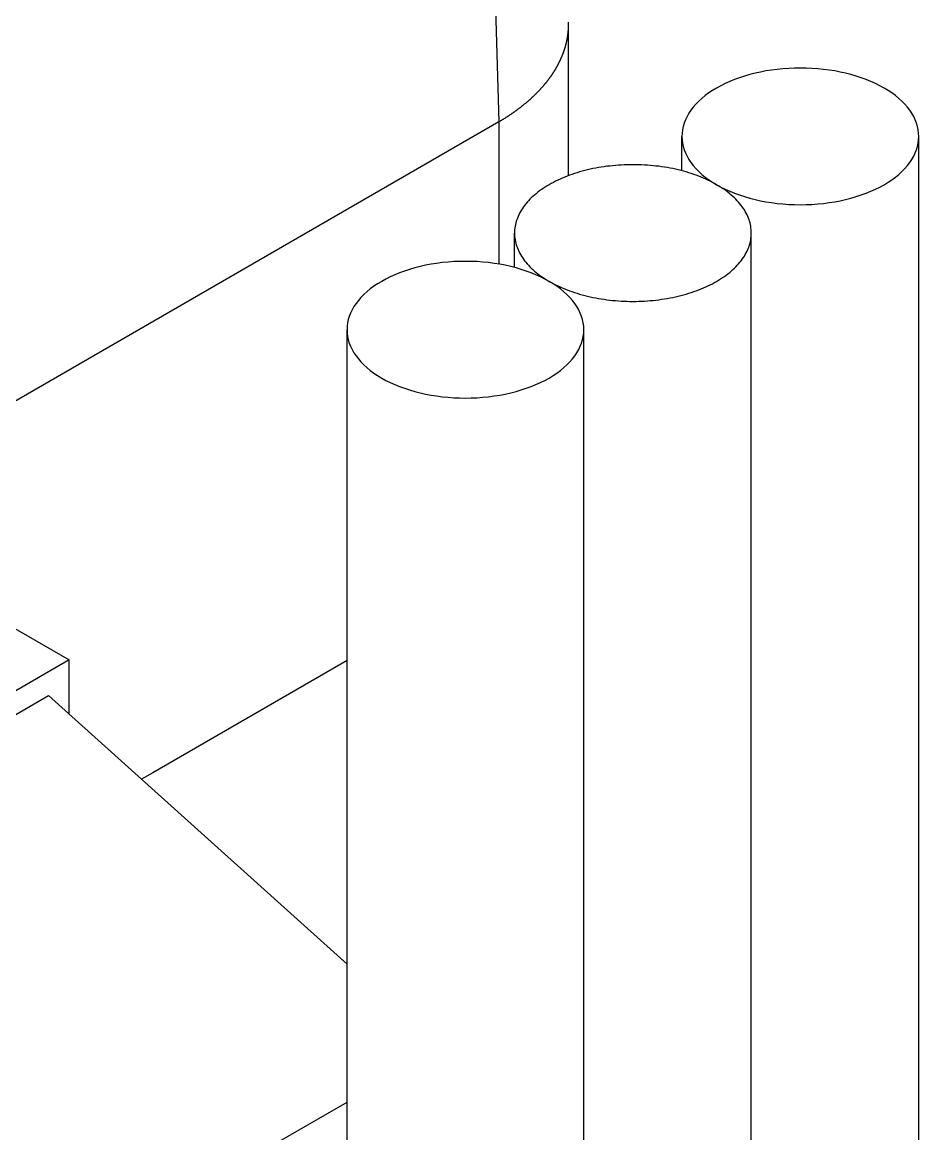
# Model space of a CAD drawing. Extents: x 3.27 to 9.48, y 3.29 to 7.63.
# Drawn here: x 9.18 to 9.4035, y 5.6834 to 5.9606 of the extents above; entities that cross this region are included whole.
import ezdxf

# ---------------------------------------------------------------- set-up
doc = ezdxf.new("R2010")
doc.units = 0
doc.layers.add('VISIBLE_EDGES_ANSI_', color=7, linetype='CONTINUOUS')
doc.layers.add('VISIBLE_TANGENT_EDGES_ANSI', color=7, linetype='CONTINUOUS')

msp = doc.modelspace()

# ---------------------------------------------------------------- linework, layer by layer
at = {"layer": 'VISIBLE_EDGES_ANSI_'}
for p, q in [((9.31611, 5.96005), (9.31611, 5.92234)), ((9.29882, 5.93578), (8.80885, 5.6529)), ((9.29882, 5.93578), (9.29882, 5.93578)), ((9.34445, 5.92357), (9.34445, 5.93216)), ((9.40351, 5.66575), (9.40351, 5.93216)), ((9.30269, 5.89946), (9.30269, 5.90805)), ((9.36175, 5.64164), (9.36175, 5.90805)), ((9.26094, 5.61754), (9.26094, 5.88394)), ((9.31999, 5.61754), (9.31999, 5.88394)), ((9.14988, 5.82568), (9.19164, 5.80157)), ((9.19164, 5.80157), (8.99955, 5.69067)), ((9.19164, 5.78807), (9.19164, 5.80157)), ((9.26094, 5.8014), (9.21251, 5.77344)), ((9.00467, 5.68771), (9.18651, 5.79269)), ((9.18651, 5.79269), (9.26094, 5.72566)), ((9.21251, 5.77344), (9.20969, 5.77181)), ((9.1297, 5.61552), (9.26094, 5.69129))]:
    msp.add_line(p, q, dxfattribs=at)
for points in [[(9.3161, 5.96063, 0), (9.31611, 5.96055, 0), (9.31611, 5.96046, 0), (9.31611, 5.96037, 0), (9.31611, 5.96029, 0), (9.31611, 5.9602, 0), (9.31611, 5.96012, 0), (9.31611, 5.96003, 0), (9.31611, 5.95994, 0), (9.31611, 5.95986, 0), (9.31611, 5.95977, 0), (9.31611, 5.95969, 0), (9.31611, 5.9596, 0), (9.3161, 5.95952, 0), (9.3161, 5.95943, 0), (9.3161, 5.95934, 0), (9.3161, 5.95926, 0), (9.31609, 5.95917, 0), (9.31609, 5.95909, 0), (9.31608, 5.959, 0), (9.31608, 5.95892, 0), (9.31607, 5.95883, 0), (9.31607, 5.95874, 0), (9.31606, 5.95866, 0), (9.31606, 5.95857, 0), (9.31605, 5.95849, 0), (9.31604, 5.9584, 0), (9.31604, 5.95832, 0), (9.31603, 5.95823, 0), (9.31602, 5.95814, 0), (9.31601, 5.95806, 0), (9.316, 5.95797, 0), (9.31599, 5.95789, 0), (9.31598, 5.9578, 0), (9.31597, 5.95772, 0), (9.31596, 5.95763, 0), (9.31595, 5.95755, 0), (9.31594, 5.95746, 0), (9.31593, 5.95737, 0), (9.31592, 5.95729, 0), (9.31591, 5.9572, 0), (9.31589, 5.95712, 0), (9.31588, 5.95703, 0), (9.31587, 5.95695, 0), (9.31585, 5.95686, 0), (9.31584, 5.95678, 0), (9.31582, 5.95669, 0), (9.31581, 5.95661, 0), (9.31579, 5.95652, 0), (9.31578, 5.95644, 0), (9.31576, 5.95635, 0), (9.31575, 5.95627, 0), (9.31573, 5.95618, 0), (9.31571, 5.9561, 0), (9.3157, 5.95601, 0), (9.31568, 5.95593, 0), (9.31566, 5.95584, 0), (9.31564, 5.95576, 0), (9.31562, 5.95567, 0), (9.3156, 5.95559, 0), (9.31558, 5.9555, 0), (9.31556, 5.95542, 0), (9.31554, 5.95533, 0), (9.31552, 5.95525, 0), (9.3155, 5.95516, 0), (9.31548, 5.95508, 0), (9.31546, 5.95499, 0), (9.31544, 5.95491, 0), (9.31541, 5.95482, 0), (9.31539, 5.95474, 0), (9.31537, 5.95465, 0), (9.31534, 5.95457, 0), (9.31532, 5.95448, 0), (9.3153, 5.9544, 0), (9.31527, 5.95431, 0), (9.31525, 5.95423, 0), (9.31522, 5.95415, 0), (9.3152, 5.95406, 0), (9.31517, 5.95398, 0), (9.31514, 5.95389, 0), (9.31512, 5.95381, 0), (9.31509, 5.95372, 0), (9.31506, 5.95364, 0), (9.31503, 5.95356, 0), (9.315, 5.95347, 0), (9.31498, 5.95339, 0), (9.31495, 5.9533, 0), (9.31492, 5.95322, 0), (9.31489, 5.95313, 0), (9.31486, 5.95305, 0), (9.31483, 5.95297, 0), (9.3148, 5.95288, 0), (9.31476, 5.9528, 0), (9.31473, 5.95272, 0), (9.3147, 5.95263, 0), (9.31467, 5.95255, 0), (9.31464, 5.95246, 0), (9.3146, 5.95238, 0), (9.31457, 5.9523, 0), (9.31454, 5.95221, 0), (9.3145, 5.95213, 0), (9.31447, 5.95205, 0), (9.31443, 5.95196, 0), (9.3144, 5.95188, 0), (9.31436, 5.9518, 0), (9.31432, 5.95171, 0), (9.31429, 5.95163, 0), (9.31425, 5.95155, 0), (9.31421, 5.95146, 0), (9.31418, 5.95138, 0), (9.31414, 5.9513, 0), (9.3141, 5.95121, 0), (9.31406, 5.95113, 0), (9.31402, 5.95105, 0), (9.31398, 5.95097, 0), (9.31394, 5.95088, 0), (9.3139, 5.9508, 0), (9.31386, 5.95072, 0), (9.31382, 5.95063, 0), (9.31378, 5.95055, 0), (9.31374, 5.95047, 0), (9.3137, 5.95039, 0), (9.31366, 5.9503, 0), (9.31361, 5.95022, 0), (9.31357, 5.95014, 0), (9.31353, 5.95006, 0), (9.31349, 5.94997, 0), (9.31344, 5.94989, 0), (9.3134, 5.94981, 0), (9.31335, 5.94973, 0), (9.31331, 5.94965, 0), (9.31326, 5.94956, 0), (9.31322, 5.94948, 0), (9.31317, 5.9494, 0), (9.31312, 5.94932, 0), (9.31308, 5.94924, 0), (9.31303, 5.94916, 0), (9.31298, 5.94907, 0), (9.31293, 5.94899, 0), (9.31289, 5.94891, 0), (9.31284, 5.94883, 0), (9.31279, 5.94875, 0), (9.31274, 5.94867, 0), (9.31269, 5.94858, 0), (9.31264, 5.9485, 0), (9.31259, 5.94842, 0), (9.31254, 5.94834, 0), (9.31249, 5.94826, 0), (9.31244, 5.94818, 0), (9.31238, 5.9481, 0), (9.31233, 5.94802, 0), (9.31228, 5.94794, 0), (9.31223, 5.94786, 0), (9.31217, 5.94778, 0), (9.31212, 5.94769, 0), (9.31207, 5.94761, 0), (9.31201, 5.94753, 0), (9.31196, 5.94745, 0), (9.3119, 5.94737, 0), (9.31185, 5.94729, 0), (9.31179, 5.94721, 0), (9.31173, 5.94713, 0), (9.31168, 5.94705, 0), (9.31162, 5.94697, 0), (9.31156, 5.94689, 0), (9.31151, 5.94681, 0), (9.31145, 5.94673, 0), (9.31139, 5.94665, 0), (9.31133, 5.94657, 0), (9.31127, 5.94649, 0), (9.31122, 5.94642, 0), (9.31116, 5.94634, 0), (9.3111, 5.94626, 0), (9.31104, 5.94618, 0), (9.31098, 5.9461, 0), (9.31091, 5.94602, 0), (9.31085, 5.94594, 0), (9.31079, 5.94586, 0), (9.31073, 5.94578, 0), (9.31067, 5.94571, 0), (9.31061, 5.94563, 0), (9.31054, 5.94555, 0), (9.31048, 5.94547, 0), (9.31042, 5.94539, 0), (9.31035, 5.94531, 0), (9.31029, 5.94524, 0), (9.31022, 5.94516, 0), (9.31016, 5.94508, 0), (9.31009, 5.945, 0), (9.31003, 5.94492, 0), (9.30996, 5.94485, 0), (9.3099, 5.94477, 0), (9.30983, 5.94469, 0), (9.30976, 5.94462, 0), (9.30969, 5.94454, 0), (9.30963, 5.94446, 0), (9.30956, 5.94438, 0), (9.30949, 5.94431, 0), (9.30942, 5.94423, 0), (9.30935, 5.94415, 0), (9.30928, 5.94408, 0), (9.30921, 5.944, 0), (9.30915, 5.94392, 0), (9.30907, 5.94385, 0), (9.309, 5.94377, 0), (9.30893, 5.9437, 0), (9.30886, 5.94362, 0), (9.30879, 5.94354, 0), (9.30872, 5.94347, 0), (9.30865, 5.94339, 0), (9.30857, 5.94332, 0), (9.3085, 5.94324, 0), (9.30843, 5.94317, 0), (9.30835, 5.94309, 0), (9.30828, 5.94301, 0), (9.30821, 5.94294, 0), (9.30813, 5.94286, 0), (9.30806, 5.94279, 0), (9.30798, 5.94271, 0), (9.30791, 5.94264, 0), (9.30783, 5.94257, 0), (9.30776, 5.94249, 0), (9.30768, 5.94242, 0), (9.3076, 5.94234, 0), (9.30752, 5.94227, 0), (9.30745, 5.94219, 0), (9.30737, 5.94212, 0), (9.30729, 5.94205, 0), (9.30721, 5.94197, 0), (9.30713, 5.9419, 0), (9.30706, 5.94183, 0), (9.30698, 5.94175, 0), (9.3069, 5.94168, 0), (9.30682, 5.94161, 0), (9.30674, 5.94153, 0), (9.30666, 5.94146, 0), (9.30658, 5.94139, 0), (9.30649, 5.94131, 0), (9.30641, 5.94124, 0), (9.30633, 5.94117, 0), (9.30625, 5.9411, 0), (9.30617, 5.94102, 0), (9.30608, 5.94095, 0), (9.306, 5.94088, 0), (9.30592, 5.94081, 0), (9.30583, 5.94074, 0), (9.30575, 5.94066, 0), (9.30566, 5.94059, 0), (9.30558, 5.94052, 0), (9.3055, 5.94045, 0), (9.30541, 5.94038, 0), (9.30532, 5.94031, 0), (9.30524, 5.94024, 0), (9.30515, 5.94017, 0), (9.30507, 5.94009, 0), (9.30498, 5.94002, 0), (9.30489, 5.93995, 0), (9.3048, 5.93988, 0), (9.30472, 5.93981, 0), (9.30463, 5.93974, 0), (9.30454, 5.93967, 0), (9.30445, 5.9396, 0), (9.30436, 5.93953, 0), (9.30427, 5.93946, 0), (9.30418, 5.93939, 0), (9.3041, 5.93932, 0), (9.30401, 5.93926, 0), (9.30391, 5.93919, 0), (9.30382, 5.93912, 0), (9.30373, 5.93905, 0), (9.30364, 5.93898, 0), (9.30355, 5.93891, 0), (9.30346, 5.93884, 0), (9.30337, 5.93877, 0), (9.30327, 5.93871, 0), (9.30318, 5.93864, 0), (9.30309, 5.93857, 0), (9.303, 5.9385, 0), (9.3029, 5.93844, 0), (9.30281, 5.93837, 0), (9.30271, 5.9383, 0), (9.30262, 5.93823, 0), (9.30253, 5.93817, 0), (9.30243, 5.9381, 0), (9.30233, 5.93803, 0), (9.30224, 5.93797, 0), (9.30214, 5.9379, 0), (9.30205, 5.93783, 0), (9.30195, 5.93777, 0), (9.30185, 5.9377, 0), (9.30176, 5.93763, 0), (9.30166, 5.93757, 0), (9.30156, 5.9375, 0), (9.30146, 5.93744, 0), (9.30137, 5.93737, 0), (9.30127, 5.93731, 0), (9.30117, 5.93724, 0), (9.30107, 5.93718, 0), (9.30097, 5.93711, 0), (9.30087, 5.93705, 0), (9.30077, 5.93698, 0), (9.30067, 5.93692, 0), (9.30057, 5.93685, 0), (9.30047, 5.93679, 0), (9.30037, 5.93672, 0), (9.30027, 5.93666, 0), (9.30017, 5.9366, 0), (9.30007, 5.93653, 0), (9.29996, 5.93647, 0), (9.29986, 5.93641, 0), (9.29976, 5.93634, 0), (9.29966, 5.93628, 0), (9.29955, 5.93622, 0), (9.29945, 5.93615, 0), (9.29934, 5.93609, 0), (9.29924, 5.93603, 0), (9.29914, 5.93597, 0), (9.29903, 5.9359, 0), (9.29893, 5.93584, 0), (9.29882, 5.93578, 0)], [(9.34445, 5.93216, 0), (9.34449, 5.93133, 0), (9.34459, 5.93049, 0), (9.34477, 5.92966, 0), (9.34502, 5.92884, 0), (9.34534, 5.92802, 0), (9.34572, 5.92721, 0), (9.34618, 5.92642, 0), (9.3467, 5.92564, 0), (9.34729, 5.92487, 0), (9.34794, 5.92413, 0), (9.34865, 5.9234, 0), (9.34943, 5.92269, 0), (9.35026, 5.92201, 0), (9.35115, 5.92135, 0), (9.3521, 5.92071, 0), (9.3531, 5.92011, 0), (9.35415, 5.91953, 0), (9.35525, 5.91899, 0), (9.35639, 5.91847, 0), (9.35758, 5.91799, 0), (9.3588, 5.91754, 0), (9.36006, 5.91713, 0), (9.36136, 5.91675, 0), (9.36268, 5.91641, 0), (9.36403, 5.91611, 0), (9.36541, 5.91585, 0), (9.36681, 5.91563, 0), (9.36822, 5.91544, 0), (9.36965, 5.9153, 0), (9.37109, 5.9152, 0), (9.37253, 5.91514, 0), (9.37398, 5.91512, 0), (9.37543, 5.91514, 0), (9.37687, 5.9152, 0), (9.37831, 5.9153, 0), (9.37974, 5.91544, 0), (9.38115, 5.91563, 0), (9.38255, 5.91585, 0), (9.38393, 5.91611, 0), (9.38528, 5.91641, 0), (9.3866, 5.91675, 0), (9.3879, 5.91713, 0), (9.38916, 5.91754, 0), (9.39038, 5.91799, 0), (9.39157, 5.91847, 0), (9.39271, 5.91899, 0), (9.39381, 5.91953, 0), (9.39486, 5.92011, 0), (9.39586, 5.92071, 0), (9.39681, 5.92135, 0), (9.3977, 5.92201, 0), (9.39853, 5.92269, 0), (9.39931, 5.9234, 0), (9.40002, 5.92413, 0), (9.40067, 5.92487, 0), (9.40126, 5.92564, 0), (9.40178, 5.92642, 0), (9.40224, 5.92721, 0), (9.40262, 5.92802, 0), (9.40294, 5.92884, 0), (9.40319, 5.92966, 0), (9.40337, 5.93049, 0), (9.40347, 5.93133, 0), (9.40351, 5.93216, 0), (9.40347, 5.933, 0), (9.40337, 5.93383, 0), (9.40319, 5.93466, 0), (9.40294, 5.93549, 0), (9.40262, 5.93631, 0), (9.40224, 5.93711, 0), (9.40178, 5.93791, 0), (9.40126, 5.93869, 0), (9.40067, 5.93945, 0), (9.40002, 5.9402, 0), (9.39931, 5.94093, 0), (9.39853, 5.94163, 0), (9.3977, 5.94232, 0), (9.39681, 5.94298, 0), (9.39586, 5.94361, 0), (9.39486, 5.94422, 0), (9.39381, 5.94479, 0), (9.39271, 5.94534, 0), (9.39157, 5.94586, 0), (9.39038, 5.94634, 0), (9.38916, 5.94679, 0), (9.3879, 5.9472, 0), (9.3866, 5.94757, 0), (9.38528, 5.94791, 0), (9.38393, 5.94821, 0), (9.38255, 5.94848, 0), (9.38115, 5.9487, 0), (9.37974, 5.94888, 0), (9.37831, 5.94903, 0), (9.37687, 5.94913, 0), (9.37543, 5.94919, 0), (9.37398, 5.94921, 0), (9.37253, 5.94919, 0), (9.37109, 5.94913, 0), (9.36965, 5.94903, 0), (9.36822, 5.94888, 0), (9.36681, 5.9487, 0), (9.36541, 5.94848, 0), (9.36403, 5.94821, 0), (9.36268, 5.94791, 0), (9.36136, 5.94757, 0), (9.36006, 5.9472, 0), (9.3588, 5.94679, 0), (9.35758, 5.94634, 0), (9.35639, 5.94586, 0), (9.35525, 5.94534, 0), (9.35415, 5.94479, 0), (9.3531, 5.94422, 0), (9.3521, 5.94361, 0), (9.35115, 5.94298, 0), (9.35026, 5.94232, 0), (9.34943, 5.94163, 0), (9.34865, 5.94093, 0), (9.34794, 5.9402, 0), (9.34729, 5.93945, 0), (9.3467, 5.93869, 0), (9.34618, 5.93791, 0), (9.34572, 5.93711, 0), (9.34534, 5.93631, 0), (9.34502, 5.93549, 0), (9.34477, 5.93466, 0), (9.34459, 5.93383, 0), (9.34449, 5.933, 0), (9.34445, 5.93216, 0)], [(9.3531, 5.92011, 0), (9.35258, 5.9204, 0), (9.35205, 5.92069, 0), (9.35151, 5.92096, 0), (9.35095, 5.92123, 0), (9.35039, 5.92149, 0), (9.34981, 5.92175, 0), (9.34922, 5.92199, 0), (9.34863, 5.92223, 0), (9.34802, 5.92246, 0), (9.3474, 5.92268, 0), (9.34678, 5.92289, 0), (9.34614, 5.92309, 0), (9.3455, 5.92328, 0), (9.34485, 5.92347, 0), (9.34419, 5.92364, 0), (9.34352, 5.9238, 0), (9.34285, 5.92396, 0), (9.34217, 5.92411, 0), (9.34148, 5.92424, 0), (9.34079, 5.92437, 0), (9.3401, 5.92448, 0), (9.3394, 5.92459, 0), (9.33869, 5.92469, 0), (9.33798, 5.92477, 0), (9.33727, 5.92485, 0), (9.33655, 5.92492, 0), (9.33584, 5.92497, 0), (9.33512, 5.92502, 0), (9.33439, 5.92506, 0), (9.33367, 5.92508, 0), (9.33295, 5.9251, 0), (9.33222, 5.9251, 0), (9.3315, 5.9251, 0), (9.33077, 5.92508, 0), (9.33005, 5.92506, 0), (9.32933, 5.92502, 0), (9.32861, 5.92497, 0), (9.32789, 5.92492, 0), (9.32717, 5.92485, 0), (9.32646, 5.92477, 0), (9.32575, 5.92469, 0), (9.32505, 5.92459, 0), (9.32435, 5.92448, 0), (9.32365, 5.92437, 0), (9.32296, 5.92424, 0), (9.32227, 5.92411, 0), (9.32159, 5.92396, 0), (9.32092, 5.9238, 0), (9.32026, 5.92364, 0), (9.3196, 5.92347, 0), (9.31895, 5.92328, 0), (9.3183, 5.92309, 0), (9.31767, 5.92289, 0), (9.31704, 5.92268, 0), (9.31642, 5.92246, 0), (9.31582, 5.92223, 0), (9.31522, 5.92199, 0), (9.31463, 5.92175, 0), (9.31406, 5.92149, 0), (9.31349, 5.92123, 0), (9.31294, 5.92096, 0), (9.31239, 5.92069, 0), (9.31186, 5.9204, 0), (9.31134, 5.92011, 0), (9.31084, 5.91981, 0), (9.31034, 5.9195, 0), (9.30986, 5.91919, 0), (9.3094, 5.91887, 0), (9.30894, 5.91854, 0), (9.3085, 5.91821, 0), (9.30808, 5.91787, 0), (9.30767, 5.91753, 0), (9.30728, 5.91717, 0), (9.3069, 5.91682, 0), (9.30653, 5.91646, 0), (9.30618, 5.91609, 0), (9.30585, 5.91572, 0), (9.30553, 5.91534, 0), (9.30523, 5.91496, 0), (9.30494, 5.91458, 0), (9.30467, 5.91419, 0), (9.30442, 5.9138, 0), (9.30418, 5.9134, 0), (9.30397, 5.913, 0), (9.30376, 5.9126, 0), (9.30358, 5.9122, 0), (9.30341, 5.91179, 0), (9.30326, 5.91138, 0), (9.30313, 5.91097, 0), (9.30301, 5.91056, 0), (9.30292, 5.91014, 0), (9.30284, 5.90973, 0), (9.30277, 5.90931, 0), (9.30273, 5.90889, 0), (9.3027, 5.90847, 0), (9.30269, 5.90805, 0), (9.3027, 5.90764, 0), (9.30273, 5.90722, 0), (9.30277, 5.9068, 0), (9.30284, 5.90638, 0), (9.30292, 5.90597, 0), (9.30301, 5.90555, 0), (9.30313, 5.90514, 0), (9.30326, 5.90473, 0), (9.30341, 5.90432, 0), (9.30358, 5.90391, 0), (9.30376, 5.90351, 0), (9.30397, 5.90311, 0), (9.30418, 5.90271, 0), (9.30442, 5.90231, 0), (9.30467, 5.90192, 0), (9.30494, 5.90153, 0), (9.30523, 5.90115, 0), (9.30553, 5.90077, 0), (9.30585, 5.90039, 0), (9.30618, 5.90002, 0), (9.30653, 5.89965, 0), (9.3069, 5.89929, 0), (9.30728, 5.89893, 0), (9.30767, 5.89858, 0), (9.30808, 5.89824, 0), (9.3085, 5.8979, 0), (9.30894, 5.89757, 0), (9.3094, 5.89724, 0), (9.30986, 5.89692, 0), (9.31034, 5.89661, 0), (9.31084, 5.8963, 0), (9.31134, 5.896, 0)], [(9.31134, 5.896, 0), (9.31186, 5.89571, 0), (9.31239, 5.89542, 0), (9.31294, 5.89515, 0), (9.31349, 5.89488, 0), (9.31406, 5.89461, 0), (9.31463, 5.89436, 0), (9.31522, 5.89412, 0), (9.31582, 5.89388, 0), (9.31642, 5.89365, 0), (9.31704, 5.89343, 0), (9.31767, 5.89322, 0), (9.3183, 5.89302, 0), (9.31895, 5.89283, 0), (9.3196, 5.89264, 0), (9.32026, 5.89247, 0), (9.32092, 5.8923, 0), (9.32159, 5.89215, 0), (9.32227, 5.892, 0), (9.32296, 5.89187, 0), (9.32365, 5.89174, 0), (9.32435, 5.89162, 0), (9.32505, 5.89152, 0), (9.32575, 5.89142, 0), (9.32646, 5.89133, 0), (9.32717, 5.89126, 0), (9.32789, 5.89119, 0), (9.32861, 5.89113, 0), (9.32933, 5.89109, 0), (9.33005, 5.89105, 0), (9.33077, 5.89103, 0), (9.3315, 5.89101, 0), (9.33222, 5.89101, 0), (9.33295, 5.89101, 0), (9.33367, 5.89103, 0), (9.33439, 5.89105, 0), (9.33512, 5.89109, 0), (9.33584, 5.89113, 0), (9.33655, 5.89119, 0), (9.33727, 5.89126, 0), (9.33798, 5.89133, 0), (9.33869, 5.89142, 0), (9.3394, 5.89152, 0), (9.3401, 5.89162, 0), (9.34079, 5.89174, 0), (9.34148, 5.89187, 0), (9.34217, 5.892, 0), (9.34285, 5.89215, 0), (9.34352, 5.8923, 0), (9.34419, 5.89247, 0), (9.34485, 5.89264, 0), (9.3455, 5.89283, 0), (9.34614, 5.89302, 0), (9.34678, 5.89322, 0), (9.3474, 5.89343, 0), (9.34802, 5.89365, 0), (9.34863, 5.89388, 0), (9.34922, 5.89412, 0), (9.34981, 5.89436, 0), (9.35039, 5.89461, 0), (9.35095, 5.89488, 0), (9.35151, 5.89515, 0), (9.35205, 5.89542, 0), (9.35258, 5.89571, 0), (9.3531, 5.896, 0), (9.35361, 5.8963, 0), (9.3541, 5.89661, 0), (9.35458, 5.89692, 0), (9.35505, 5.89724, 0), (9.3555, 5.89757, 0), (9.35594, 5.8979, 0), (9.35636, 5.89824, 0), (9.35677, 5.89858, 0), (9.35717, 5.89893, 0), (9.35755, 5.89929, 0), (9.35791, 5.89965, 0), (9.35826, 5.90002, 0), (9.3586, 5.90039, 0), (9.35891, 5.90077, 0), (9.35922, 5.90115, 0), (9.3595, 5.90153, 0), (9.35977, 5.90192, 0), (9.36002, 5.90231, 0), (9.36026, 5.90271, 0), (9.36048, 5.90311, 0), (9.36068, 5.90351, 0), (9.36086, 5.90391, 0), (9.36103, 5.90432, 0), (9.36118, 5.90473, 0), (9.36131, 5.90514, 0), (9.36143, 5.90555, 0), (9.36153, 5.90597, 0), (9.36161, 5.90638, 0), (9.36167, 5.9068, 0), (9.36171, 5.90722, 0), (9.36174, 5.90764, 0), (9.36175, 5.90805, 0), (9.36174, 5.90847, 0), (9.36171, 5.90889, 0), (9.36167, 5.90931, 0), (9.36161, 5.90973, 0), (9.36153, 5.91014, 0), (9.36143, 5.91056, 0), (9.36131, 5.91097, 0), (9.36118, 5.91138, 0), (9.36103, 5.91179, 0), (9.36086, 5.9122, 0), (9.36068, 5.9126, 0), (9.36048, 5.913, 0), (9.36026, 5.9134, 0), (9.36002, 5.9138, 0), (9.35977, 5.91419, 0), (9.3595, 5.91458, 0), (9.35922, 5.91496, 0), (9.35891, 5.91534, 0), (9.3586, 5.91572, 0), (9.35826, 5.91609, 0), (9.35791, 5.91646, 0), (9.35755, 5.91682, 0), (9.35717, 5.91717, 0), (9.35677, 5.91753, 0), (9.35636, 5.91787, 0), (9.35594, 5.91821, 0), (9.3555, 5.91854, 0), (9.35505, 5.91887, 0), (9.35458, 5.91919, 0), (9.3541, 5.9195, 0), (9.35361, 5.91981, 0), (9.3531, 5.92011, 0)], [(9.26094, 5.88394, 0), (9.26097, 5.88311, 0), (9.26108, 5.88227, 0), (9.26126, 5.88144, 0), (9.2615, 5.88062, 0), (9.26182, 5.8798, 0), (9.26221, 5.879, 0), (9.26266, 5.8782, 0), (9.26318, 5.87742, 0), (9.26377, 5.87666, 0), (9.26442, 5.87591, 0), (9.26514, 5.87518, 0), (9.26591, 5.87447, 0), (9.26675, 5.87379, 0), (9.26764, 5.87313, 0), (9.26858, 5.8725, 0), (9.26958, 5.87189, 0), (9.27063, 5.87131, 0), (9.27173, 5.87077, 0), (9.27287, 5.87025, 0), (9.27406, 5.86977, 0), (9.27528, 5.86932, 0), (9.27654, 5.86891, 0), (9.27784, 5.86853, 0), (9.27916, 5.86819, 0), (9.28052, 5.86789, 0), (9.28189, 5.86763, 0), (9.28329, 5.86741, 0), (9.2847, 5.86722, 0), (9.28613, 5.86708, 0), (9.28757, 5.86698, 0), (9.28901, 5.86692, 0), (9.29046, 5.8669, 0), (9.29191, 5.86692, 0), (9.29336, 5.86698, 0), (9.2948, 5.86708, 0), (9.29622, 5.86722, 0), (9.29764, 5.86741, 0), (9.29903, 5.86763, 0), (9.30041, 5.86789, 0), (9.30176, 5.86819, 0), (9.30309, 5.86853, 0), (9.30438, 5.86891, 0), (9.30564, 5.86932, 0), (9.30687, 5.86977, 0), (9.30805, 5.87025, 0), (9.3092, 5.87077, 0), (9.31029, 5.87131, 0), (9.31134, 5.87189, 0), (9.31234, 5.8725, 0), (9.31329, 5.87313, 0), (9.31418, 5.87379, 0), (9.31501, 5.87447, 0), (9.31579, 5.87518, 0), (9.3165, 5.87591, 0), (9.31716, 5.87666, 0), (9.31774, 5.87742, 0), (9.31826, 5.8782, 0), (9.31872, 5.879, 0), (9.31911, 5.8798, 0), (9.31942, 5.88062, 0), (9.31967, 5.88144, 0), (9.31985, 5.88227, 0), (9.31996, 5.88311, 0), (9.31999, 5.88394, 0), (9.31996, 5.88478, 0), (9.31985, 5.88562, 0), (9.31967, 5.88645, 0), (9.31942, 5.88727, 0), (9.31911, 5.88809, 0), (9.31872, 5.88889, 0), (9.31826, 5.88969, 0), (9.31774, 5.89047, 0), (9.31716, 5.89123, 0), (9.3165, 5.89198, 0), (9.31579, 5.89271, 0), (9.31501, 5.89342, 0), (9.31418, 5.8941, 0), (9.31329, 5.89476, 0), (9.31234, 5.89539, 0), (9.31134, 5.896, 0), (9.31029, 5.89658, 0), (9.3092, 5.89712, 0), (9.30805, 5.89764, 0), (9.30687, 5.89812, 0), (9.30564, 5.89857, 0), (9.30438, 5.89898, 0), (9.30309, 5.89936, 0), (9.30176, 5.89969, 0), (9.30041, 5.9, 0), (9.29903, 5.90026, 0), (9.29764, 5.90048, 0), (9.29622, 5.90067, 0), (9.2948, 5.90081, 0), (9.29336, 5.90091, 0), (9.29191, 5.90097, 0), (9.29046, 5.90099, 0), (9.28901, 5.90097, 0), (9.28757, 5.90091, 0), (9.28613, 5.90081, 0), (9.2847, 5.90067, 0), (9.28329, 5.90048, 0), (9.28189, 5.90026, 0), (9.28052, 5.9, 0), (9.27916, 5.89969, 0), (9.27784, 5.89936, 0), (9.27654, 5.89898, 0), (9.27528, 5.89857, 0), (9.27406, 5.89812, 0), (9.27287, 5.89764, 0), (9.27173, 5.89712, 0), (9.27063, 5.89658, 0), (9.26958, 5.896, 0), (9.26858, 5.89539, 0), (9.26764, 5.89476, 0), (9.26675, 5.8941, 0), (9.26591, 5.89342, 0), (9.26514, 5.89271, 0), (9.26442, 5.89198, 0), (9.26377, 5.89123, 0), (9.26318, 5.89047, 0), (9.26266, 5.88969, 0), (9.26221, 5.88889, 0), (9.26182, 5.88809, 0), (9.2615, 5.88727, 0), (9.26126, 5.88645, 0), (9.26108, 5.88562, 0), (9.26097, 5.88478, 0), (9.26094, 5.88394, 0)]]:
    msp.add_polyline3d(points, dxfattribs=at)
at = {"layer": 'VISIBLE_TANGENT_EDGES_ANSI'}
for p, q in [((9.29014, 6.22956), (9.29882, 5.93578)), ((9.29882, 5.93578), (9.29882, 5.9003))]:
    msp.add_line(p, q, dxfattribs=at)

doc.saveas('drawing.dxf')
